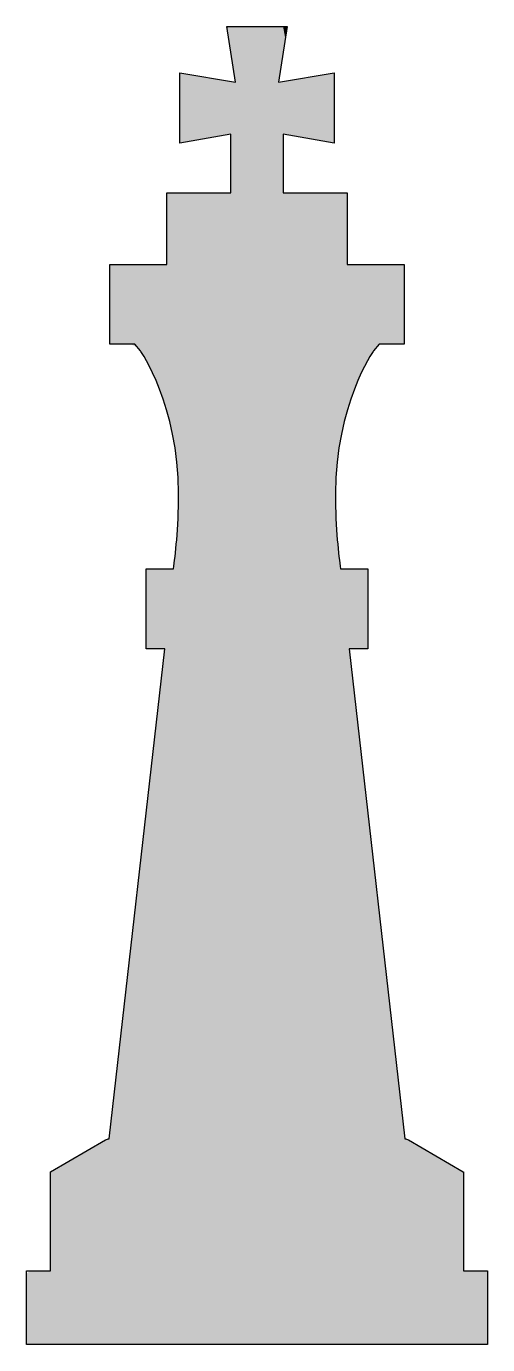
# Model space of a CAD drawing. Extents: x -1530 to -1030, y -441 to -279.
# Drawn here: x -1258.7 to -1202.3, y -440.6 to -279.4 of the extents above; entities that cross this region are included whole.
import ezdxf

# ---------------------------------------------------------------- set-up
doc = ezdxf.new("R2010")
doc.units = 0
doc.layers.add('LAYER', color=7, linetype='CONTINUOUS')

# ---------------------------------------------------------------- blocks, each defined once
blk = doc.blocks.new('*U3')
at = {"layer": 'LAYER', "color": 7}
for points in [[(-1234.07, -279.99), (-1234.17, -279.36), (-1234.07, -279.36)], [(-1234.07, -279.99), (-1234.07, -279.36), (-1233.84, -281.52)], [(-1233.84, -281.52), (-1234.07, -279.36), (-1233.84, -279.36)], [(-1233.84, -281.52), (-1233.84, -279.36), (-1233.76, -282.02)], [(-1233.76, -282.02), (-1233.84, -279.36), (-1233.76, -279.36)], [(-1233.76, -282.02), (-1233.76, -279.36), (-1233.74, -282.14)], [(-1233.74, -282.14), (-1233.76, -279.36), (-1233.74, -279.36)], [(-1233.74, -282.14), (-1233.74, -279.36), (-1233.67, -282.59)], [(-1233.67, -282.59), (-1233.74, -279.36), (-1233.67, -279.36)], [(-1233.67, -282.59), (-1233.67, -279.36), (-1233.49, -283.75)], [(-1233.49, -283.75), (-1233.67, -279.36), (-1233.49, -279.36)], [(-1233.49, -283.75), (-1233.49, -279.36), (-1233.41, -284.28)], [(-1233.41, -284.28), (-1233.49, -279.36), (-1233.41, -279.36)], [(-1233.41, -284.28), (-1233.41, -279.36), (-1233.28, -285.1)], [(-1233.28, -285.1), (-1233.41, -279.36), (-1233.28, -279.36)], [(-1233.28, -285.1), (-1233.28, -279.36), (-1233.13, -286.09)], [(-1233.13, -286.09), (-1233.28, -279.36), (-1233.13, -279.36)], [(-1233.13, -440.64), (-1233.13, -279.36), (-1231.84, -440.64)], [(-1231.84, -440.64), (-1233.13, -279.36), (-1231.84, -279.36)], [(-1231.84, -440.64), (-1231.84, -279.36), (-1227.95, -440.64)], [(-1227.95, -440.64), (-1231.84, -279.36), (-1227.95, -279.36)], [(-1227.95, -440.64), (-1227.95, -279.36), (-1227.81, -440.64)], [(-1227.81, -440.64), (-1227.95, -279.36), (-1227.81, -279.36)], [(-1227.81, -285.87), (-1227.81, -279.36), (-1227.78, -285.67)], [(-1227.78, -285.67), (-1227.81, -279.36), (-1227.78, -279.36)], [(-1227.78, -285.67), (-1227.78, -279.36), (-1227.33, -282.76)], [(-1227.33, -282.76), (-1227.78, -279.36), (-1227.33, -279.36)], [(-1227.33, -282.76), (-1227.33, -279.36), (-1227.3, -282.59)], [(-1227.3, -282.59), (-1227.33, -279.36), (-1227.3, -279.36)], [(-1227.3, -282.59), (-1227.3, -279.36), (-1227.03, -280.86)], [(-1227.03, -280.86), (-1227.3, -279.36), (-1227.03, -279.36)], [(-1227.03, -280.86), (-1227.03, -279.36), (-1226.88, -279.9)], [(-1226.88, -279.9), (-1227.03, -279.36), (-1226.88, -279.36)], [(-1226.88, -279.9), (-1226.88, -279.36), (-1226.84, -279.65)], [(-1239.63, -293.6), (-1239.92, -285.16), (-1239.63, -285.11)], [(-1239.92, -293.65), (-1239.92, -285.16), (-1239.63, -293.6)], [(-1239.63, -293.6), (-1239.63, -285.11), (-1239.35, -293.55)], [(-1239.35, -293.55), (-1239.63, -285.11), (-1239.35, -285.15)], [(-1239.35, -293.55), (-1239.35, -285.15), (-1239.02, -293.49)], [(-1239.02, -293.49), (-1239.35, -285.15), (-1239.02, -285.21)], [(-1239.02, -293.49), (-1239.02, -285.21), (-1237.94, -293.3)], [(-1237.94, -293.3), (-1239.02, -285.21), (-1237.94, -285.38)], [(-1237.94, -293.3), (-1237.94, -285.38), (-1236.52, -293.05)], [(-1236.52, -293.05), (-1237.94, -285.38), (-1236.52, -285.61)], [(-1223.2, -293.27), (-1224.17, -285.57), (-1223.2, -285.41)], [(-1221.68, -293.54), (-1223.2, -285.41), (-1221.68, -285.16)], [(-1223.2, -293.27), (-1223.2, -285.41), (-1221.68, -293.54)], [(-1221.32, -293.6), (-1221.68, -285.16), (-1221.32, -285.1)], [(-1221.68, -293.54), (-1221.68, -285.16), (-1221.32, -293.6)], [(-1221.05, -293.55), (-1221.32, -285.1), (-1221.05, -285.06)], [(-1221.32, -293.6), (-1221.32, -285.1), (-1221.05, -293.55)], [(-1236.52, -293.05), (-1236.52, -285.61), (-1235.75, -292.91)], [(-1235.75, -292.91), (-1236.52, -285.61), (-1235.75, -285.74)], [(-1235.75, -292.91), (-1235.75, -285.74), (-1234.89, -292.76)], [(-1234.89, -292.76), (-1235.75, -285.74), (-1234.89, -285.88)], [(-1234.89, -292.76), (-1234.89, -285.88), (-1234.65, -292.71)], [(-1234.65, -292.71), (-1234.89, -285.88), (-1234.65, -285.92)], [(-1234.65, -292.71), (-1234.65, -285.92), (-1234.17, -292.63)], [(-1234.17, -292.63), (-1234.65, -285.92), (-1234.17, -286)], [(-1234.17, -292.63), (-1234.17, -286), (-1234.07, -292.61)], [(-1234.07, -292.61), (-1234.17, -286), (-1234.07, -286.01)], [(-1234.07, -292.61), (-1234.07, -286.01), (-1233.84, -292.57)], [(-1233.84, -292.57), (-1234.07, -286.01), (-1233.84, -286.05)], [(-1233.84, -292.57), (-1233.84, -286.05), (-1233.76, -292.56)], [(-1233.76, -292.56), (-1233.84, -286.05), (-1233.76, -286.06)], [(-1233.76, -292.56), (-1233.76, -286.06), (-1233.74, -292.55)], [(-1233.74, -292.55), (-1233.76, -286.06), (-1233.74, -286.07)], [(-1233.74, -292.55), (-1233.74, -286.07), (-1233.67, -292.85)], [(-1233.67, -292.85), (-1233.74, -286.07), (-1233.67, -286.08)], [(-1233.67, -440.64), (-1233.67, -286.08), (-1233.49, -440.64)], [(-1233.49, -440.64), (-1233.67, -286.08), (-1233.49, -286.11)], [(-1233.49, -440.64), (-1233.49, -286.11), (-1233.41, -440.64)], [(-1233.41, -440.64), (-1233.49, -286.11), (-1233.41, -286.12)], [(-1233.28, -440.64), (-1233.41, -286.12), (-1233.28, -286.11)], [(-1233.41, -440.64), (-1233.41, -286.12), (-1233.28, -440.64)], [(-1233.13, -440.64), (-1233.28, -286.11), (-1233.13, -286.09)], [(-1233.28, -440.64), (-1233.28, -286.11), (-1233.13, -440.64)], [(-1227.81, -440.64), (-1227.81, -285.87), (-1227.78, -440.64)], [(-1227.78, -440.64), (-1227.81, -285.87), (-1227.78, -286.15)], [(-1227.33, -440.64), (-1227.78, -286.15), (-1227.33, -286.08)], [(-1227.78, -440.64), (-1227.78, -286.15), (-1227.33, -440.64)], [(-1227.33, -440.64), (-1227.33, -286.08), (-1227.3, -440.64)], [(-1227.3, -440.64), (-1227.33, -286.08), (-1227.3, -286.08)], [(-1227.03, -292.59), (-1227.3, -286.08), (-1227.03, -286.03)], [(-1227.3, -292.62), (-1227.3, -286.08), (-1227.03, -292.59)], [(-1226.88, -292.61), (-1227.03, -286.03), (-1226.88, -286.01)], [(-1227.03, -292.59), (-1227.03, -286.03), (-1226.88, -292.61)], [(-1226.84, -292.62), (-1226.88, -286.01), (-1226.84, -286)], [(-1226.88, -292.61), (-1226.88, -286.01), (-1226.84, -292.62)], [(-1226.79, -292.63), (-1226.84, -286), (-1226.79, -285.99)], [(-1226.84, -292.62), (-1226.84, -286), (-1226.79, -292.63)], [(-1226.58, -292.67), (-1226.79, -285.99), (-1226.58, -285.96)], [(-1226.79, -292.63), (-1226.79, -285.99), (-1226.58, -292.67)], [(-1224.82, -292.98), (-1226.58, -285.96), (-1224.82, -285.67)], [(-1226.58, -292.67), (-1226.58, -285.96), (-1224.82, -292.98)], [(-1224.17, -293.09), (-1224.82, -285.67), (-1224.17, -285.57)], [(-1224.82, -292.98), (-1224.82, -285.67), (-1224.17, -293.09)], [(-1224.17, -293.09), (-1224.17, -285.57), (-1223.2, -293.27)], [(-1241.5, -326.48), (-1241.5, -299.74), (-1240.85, -329.35)], [(-1240.85, -329.35), (-1241.5, -299.74), (-1240.85, -299.74)], [(-1240.85, -329.35), (-1240.85, -299.74), (-1240.77, -329.7)], [(-1240.77, -329.7), (-1240.85, -299.74), (-1240.77, -299.74)], [(-1240.77, -329.7), (-1240.77, -299.74), (-1240.66, -330.21)], [(-1240.66, -330.21), (-1240.77, -299.74), (-1240.66, -299.74)], [(-1240.66, -330.21), (-1240.66, -299.74), (-1240.51, -330.9)], [(-1240.51, -330.9), (-1240.66, -299.74), (-1240.51, -299.74)], [(-1240.51, -330.9), (-1240.51, -299.74), (-1240.5, -330.91)], [(-1240.5, -330.91), (-1240.51, -299.74), (-1240.5, -299.74)], [(-1240.5, -330.91), (-1240.5, -299.74), (-1240.21, -334.74)], [(-1240.21, -334.74), (-1240.5, -299.74), (-1240.21, -299.74)], [(-1240.21, -334.74), (-1240.21, -299.74), (-1240.08, -336.52)], [(-1240.08, -336.52), (-1240.21, -299.74), (-1240.08, -299.74)], [(-1240.08, -440.64), (-1240.08, -299.74), (-1239.92, -440.64)], [(-1239.92, -440.64), (-1240.08, -299.74), (-1239.92, -299.74)], [(-1239.92, -440.64), (-1239.92, -299.74), (-1239.63, -440.64)], [(-1239.63, -440.64), (-1239.92, -299.74), (-1239.63, -299.74)], [(-1239.63, -440.64), (-1239.63, -299.74), (-1239.35, -440.64)], [(-1239.35, -440.64), (-1239.63, -299.74), (-1239.35, -299.74)], [(-1239.35, -440.64), (-1239.35, -299.74), (-1239.02, -440.64)], [(-1239.02, -440.64), (-1239.35, -299.74), (-1239.02, -299.74)], [(-1239.02, -440.64), (-1239.02, -299.74), (-1237.94, -440.64)], [(-1237.94, -440.64), (-1239.02, -299.74), (-1237.94, -299.74)], [(-1237.94, -440.64), (-1237.94, -299.74), (-1236.52, -440.64)], [(-1236.52, -440.64), (-1237.94, -299.74), (-1236.52, -299.74)], [(-1236.52, -440.64), (-1236.52, -299.74), (-1235.75, -440.64)], [(-1235.75, -440.64), (-1236.52, -299.74), (-1235.75, -299.74)], [(-1235.75, -440.64), (-1235.75, -299.74), (-1234.89, -440.64)], [(-1234.89, -440.64), (-1235.75, -299.74), (-1234.89, -299.74)], [(-1234.89, -440.64), (-1234.89, -299.74), (-1234.65, -440.64)], [(-1234.65, -440.64), (-1234.89, -299.74), (-1234.65, -299.74)], [(-1234.65, -440.64), (-1234.65, -299.74), (-1234.17, -440.64)], [(-1234.17, -440.64), (-1234.65, -299.74), (-1234.17, -299.74)], [(-1234.17, -440.64), (-1234.17, -299.74), (-1234.07, -440.64)], [(-1234.07, -440.64), (-1234.17, -299.74), (-1234.07, -299.74)], [(-1234.07, -440.64), (-1234.07, -299.74), (-1233.84, -440.64)], [(-1233.84, -440.64), (-1234.07, -299.74), (-1233.84, -299.74)], [(-1233.84, -440.64), (-1233.84, -299.74), (-1233.76, -440.64)], [(-1233.76, -440.64), (-1233.84, -299.74), (-1233.76, -299.74)], [(-1233.74, -440.64), (-1233.76, -299.74), (-1233.74, -299.68)], [(-1233.76, -440.64), (-1233.76, -299.74), (-1233.74, -440.64)], [(-1233.67, -440.64), (-1233.74, -299.68), (-1233.67, -299.43)], [(-1233.74, -440.64), (-1233.74, -299.68), (-1233.67, -440.64)], [(-1227.3, -440.64), (-1227.3, -299.74), (-1227.03, -440.64)], [(-1227.03, -440.64), (-1227.3, -299.74), (-1227.03, -299.74)], [(-1227.03, -440.64), (-1227.03, -299.74), (-1226.88, -440.64)], [(-1226.88, -440.64), (-1227.03, -299.74), (-1226.88, -299.74)], [(-1226.88, -440.64), (-1226.88, -299.74), (-1226.84, -440.64)], [(-1226.84, -440.64), (-1226.88, -299.74), (-1226.84, -299.74)], [(-1226.84, -440.64), (-1226.84, -299.74), (-1226.79, -440.64)], [(-1226.79, -440.64), (-1226.84, -299.74), (-1226.79, -299.74)], [(-1226.79, -440.64), (-1226.79, -299.74), (-1226.58, -440.64)], [(-1226.58, -440.64), (-1226.79, -299.74), (-1226.58, -299.74)], [(-1226.58, -440.64), (-1226.58, -299.74), (-1224.82, -440.64)], [(-1224.82, -440.64), (-1226.58, -299.74), (-1224.82, -299.74)], [(-1224.82, -440.64), (-1224.82, -299.74), (-1224.17, -440.64)], [(-1224.17, -440.64), (-1224.82, -299.74), (-1224.17, -299.74)], [(-1224.17, -440.64), (-1224.17, -299.74), (-1223.2, -440.64)], [(-1223.2, -440.64), (-1224.17, -299.74), (-1223.2, -299.74)], [(-1223.2, -440.64), (-1223.2, -299.74), (-1221.68, -440.64)], [(-1221.68, -440.64), (-1223.2, -299.74), (-1221.68, -299.74)], [(-1221.68, -440.64), (-1221.68, -299.74), (-1221.32, -440.64)], [(-1221.32, -440.64), (-1221.68, -299.74), (-1221.32, -299.74)], [(-1221.32, -440.64), (-1221.32, -299.74), (-1221.05, -440.64)], [(-1221.05, -440.64), (-1221.32, -299.74), (-1221.05, -299.74)], [(-1221.05, -440.64), (-1221.05, -299.74), (-1220.89, -440.64)], [(-1220.89, -440.64), (-1221.05, -299.74), (-1220.89, -299.74)], [(-1220.89, -336.93), (-1220.89, -299.74), (-1220.89, -336.02)], [(-1220.89, -336.02), (-1220.89, -299.74), (-1220.89, -299.74)], [(-1220.89, -336.02), (-1220.89, -299.74), (-1220.87, -335.6)], [(-1220.87, -335.6), (-1220.89, -299.74), (-1220.87, -299.74)], [(-1220.87, -335.6), (-1220.87, -299.74), (-1220.84, -334.55)], [(-1220.84, -334.55), (-1220.87, -299.74), (-1220.84, -299.74)], [(-1220.84, -334.55), (-1220.84, -299.74), (-1220.7, -333.41)], [(-1220.7, -333.41), (-1220.84, -299.74), (-1220.7, -299.74)], [(-1220.7, -333.41), (-1220.7, -299.74), (-1220.67, -333.19)], [(-1220.67, -333.19), (-1220.7, -299.74), (-1220.67, -299.74)], [(-1220.67, -333.19), (-1220.67, -299.74), (-1220.36, -330.74)], [(-1220.36, -330.74), (-1220.67, -299.74), (-1220.36, -299.74)], [(-1220.36, -330.74), (-1220.36, -299.74), (-1220.22, -329.67)], [(-1220.22, -329.67), (-1220.36, -299.74), (-1220.22, -299.74)], [(-1220.22, -329.67), (-1220.22, -299.74), (-1220.17, -329.25)], [(-1220.17, -329.25), (-1220.22, -299.74), (-1220.17, -299.74)], [(-1220.17, -329.25), (-1220.17, -299.74), (-1220.13, -329.09)], [(-1220.13, -329.09), (-1220.17, -299.74), (-1220.13, -299.74)], [(-1220.13, -329.09), (-1220.13, -299.74), (-1219.74, -327.66)], [(-1219.74, -327.66), (-1220.13, -299.74), (-1219.74, -299.74)], [(-1219.74, -327.66), (-1219.74, -299.74), (-1219.56, -327)], [(-1219.56, -327), (-1219.74, -299.74), (-1219.56, -299.74)], [(-1219.56, -327), (-1219.56, -299.74), (-1219.47, -326.68)], [(-1219.47, -326.68), (-1219.56, -299.74), (-1219.47, -300.12)], [(-1248.45, -318.26), (-1248.5, -308.59), (-1248.45, -308.57)], [(-1248.5, -318.26), (-1248.5, -308.59), (-1248.45, -318.26)], [(-1248.27, -318.26), (-1248.45, -308.57), (-1248.27, -308.51)], [(-1248.45, -318.26), (-1248.45, -308.57), (-1248.27, -318.26)], [(-1248.2, -318.26), (-1248.27, -308.51), (-1248.2, -308.48)], [(-1248.27, -318.26), (-1248.27, -308.51), (-1248.2, -318.26)], [(-1248.2, -318.26), (-1248.2, -308.48), (-1247.73, -318.26)], [(-1247.73, -318.26), (-1248.2, -308.48), (-1247.73, -308.48)], [(-1247.73, -318.26), (-1247.73, -308.48), (-1247.52, -318.26)], [(-1247.52, -318.26), (-1247.73, -308.48), (-1247.52, -308.48)], [(-1247.52, -318.26), (-1247.52, -308.48), (-1246.98, -318.26)], [(-1246.98, -318.26), (-1247.52, -308.48), (-1246.98, -308.48)], [(-1246.98, -318.26), (-1246.98, -308.48), (-1245.89, -318.26)], [(-1245.89, -318.26), (-1246.98, -308.48), (-1245.89, -308.48)], [(-1245.89, -318.26), (-1245.89, -308.48), (-1245.15, -318.62)], [(-1245.15, -318.62), (-1245.89, -308.48), (-1245.15, -308.48)], [(-1245.15, -318.62), (-1245.15, -308.48), (-1245.08, -318.66)], [(-1245.08, -318.66), (-1245.15, -308.48), (-1245.08, -308.48)], [(-1245.08, -318.66), (-1245.08, -308.48), (-1245, -318.75)], [(-1245, -318.75), (-1245.08, -308.48), (-1245, -308.48)], [(-1245, -318.75), (-1245, -308.48), (-1244.77, -319.02)], [(-1244.77, -319.02), (-1245, -308.48), (-1244.77, -308.48)], [(-1244.77, -319.02), (-1244.77, -308.48), (-1244.68, -319.14)], [(-1244.68, -319.14), (-1244.77, -308.48), (-1244.68, -308.48)], [(-1244.68, -319.14), (-1244.68, -308.48), (-1244.05, -320.2)], [(-1244.05, -320.2), (-1244.68, -308.48), (-1244.05, -308.48)], [(-1244.05, -320.2), (-1244.05, -308.48), (-1244, -320.28)], [(-1244, -320.28), (-1244.05, -308.48), (-1244, -308.48)], [(-1244, -320.28), (-1244, -308.48), (-1243.9, -320.48)], [(-1243.9, -320.48), (-1244, -308.48), (-1243.9, -308.48)], [(-1243.9, -320.48), (-1243.9, -308.48), (-1243.32, -321.67)], [(-1243.32, -321.67), (-1243.9, -308.48), (-1243.32, -308.48)], [(-1243.32, -321.67), (-1243.32, -308.48), (-1243.28, -321.76)], [(-1243.28, -321.76), (-1243.32, -308.48), (-1243.28, -308.48)], [(-1243.28, -321.76), (-1243.28, -308.48), (-1242.83, -322.7)], [(-1242.83, -322.7), (-1243.28, -308.48), (-1242.83, -308.48)], [(-1242.83, -322.7), (-1242.83, -308.48), (-1242.58, -323.39)], [(-1242.58, -323.39), (-1242.83, -308.48), (-1242.58, -308.48)], [(-1242.58, -323.39), (-1242.58, -308.48), (-1242.38, -323.95)], [(-1242.38, -323.95), (-1242.58, -308.48), (-1242.38, -308.48)], [(-1242.38, -323.95), (-1242.38, -308.48), (-1242.1, -324.72)], [(-1242.1, -324.72), (-1242.38, -308.48), (-1242.1, -308.48)], [(-1242.1, -324.72), (-1242.1, -308.48), (-1242.03, -324.9)], [(-1242.03, -324.9), (-1242.1, -308.48), (-1242.03, -308.48)], [(-1242.03, -324.9), (-1242.03, -308.48), (-1241.86, -325.39)], [(-1241.86, -325.39), (-1242.03, -308.48), (-1241.86, -308.48)], [(-1241.86, -325.39), (-1241.86, -308.48), (-1241.8, -325.56)], [(-1241.8, -325.56), (-1241.86, -308.48), (-1241.8, -308.48)], [(-1241.77, -325.65), (-1241.8, -308.48), (-1241.77, -308.47)], [(-1241.8, -325.56), (-1241.8, -308.48), (-1241.77, -325.65)], [(-1241.77, -325.65), (-1241.77, -308.47), (-1241.76, -325.67)], [(-1241.76, -325.67), (-1241.77, -308.47), (-1241.76, -308.47)], [(-1241.54, -326.27), (-1241.76, -308.47), (-1241.54, -308.4)], [(-1241.76, -325.67), (-1241.76, -308.47), (-1241.54, -326.27)], [(-1241.5, -326.48), (-1241.54, -308.4), (-1241.5, -308.38)], [(-1241.54, -326.27), (-1241.54, -308.4), (-1241.5, -326.48)], [(-1219.47, -326.68), (-1219.47, -308.1), (-1219.39, -326.38)], [(-1219.39, -326.38), (-1219.47, -308.1), (-1219.39, -308.48)], [(-1219.39, -326.38), (-1219.39, -308.48), (-1219.22, -325.75)], [(-1219.22, -325.75), (-1219.39, -308.48), (-1219.22, -308.48)], [(-1219.22, -325.75), (-1219.22, -308.48), (-1219.15, -325.49)], [(-1219.15, -325.49), (-1219.22, -308.48), (-1219.15, -308.48)], [(-1219.15, -325.49), (-1219.15, -308.48), (-1219.13, -325.41)], [(-1219.13, -325.41), (-1219.15, -308.48), (-1219.13, -308.48)], [(-1219.13, -325.41), (-1219.13, -308.48), (-1219.01, -324.96)], [(-1219.01, -324.96), (-1219.13, -308.48), (-1219.01, -308.48)], [(-1219.01, -324.96), (-1219.01, -308.48), (-1218.78, -324.39)], [(-1218.78, -324.39), (-1219.01, -308.48), (-1218.78, -308.48)], [(-1218.78, -324.39), (-1218.78, -308.48), (-1218.38, -323.39)], [(-1218.38, -323.39), (-1218.78, -308.48), (-1218.38, -308.48)], [(-1218.38, -323.39), (-1218.38, -308.48), (-1218.16, -322.85)], [(-1218.16, -322.85), (-1218.38, -308.48), (-1218.16, -308.48)], [(-1218.16, -322.85), (-1218.16, -308.48), (-1218.08, -322.64)], [(-1218.08, -322.64), (-1218.16, -308.48), (-1218.08, -308.48)], [(-1218.08, -322.64), (-1218.08, -308.48), (-1217.98, -322.4)], [(-1217.98, -322.4), (-1218.08, -308.48), (-1217.98, -308.48)], [(-1217.98, -322.4), (-1217.98, -308.48), (-1217.72, -321.76)], [(-1217.72, -321.76), (-1217.98, -308.48), (-1217.72, -308.48)], [(-1217.72, -321.76), (-1217.72, -308.48), (-1217.36, -321.08)], [(-1217.36, -321.08), (-1217.72, -308.48), (-1217.36, -308.48)], [(-1217.36, -321.08), (-1217.36, -308.48), (-1217.02, -320.43)], [(-1217.02, -320.43), (-1217.36, -308.48), (-1217.02, -308.48)], [(-1217.02, -320.43), (-1217.02, -308.48), (-1216.92, -320.24)], [(-1216.92, -320.24), (-1217.02, -308.48), (-1216.92, -308.48)], [(-1216.92, -320.24), (-1216.92, -308.48), (-1216.67, -319.76)], [(-1216.67, -319.76), (-1216.92, -308.48), (-1216.67, -308.48)], [(-1216.67, -319.76), (-1216.67, -308.48), (-1216.45, -319.41)], [(-1216.45, -319.41), (-1216.67, -308.48), (-1216.45, -308.48)], [(-1216.45, -319.41), (-1216.45, -308.48), (-1216.23, -319.05)], [(-1216.23, -319.05), (-1216.45, -308.48), (-1216.23, -308.48)], [(-1216.23, -319.05), (-1216.23, -308.48), (-1215.66, -318.39)], [(-1215.66, -318.39), (-1216.23, -308.48), (-1215.66, -308.48)], [(-1215.66, -318.39), (-1215.66, -308.48), (-1215.42, -318.26)], [(-1215.42, -318.26), (-1215.66, -308.48), (-1215.42, -308.48)], [(-1215.42, -318.26), (-1215.42, -308.48), (-1214.68, -318.26)], [(-1214.68, -318.26), (-1215.42, -308.48), (-1214.68, -308.48)], [(-1214.68, -318.26), (-1214.68, -308.48), (-1214.56, -318.26)], [(-1214.56, -318.26), (-1214.68, -308.48), (-1214.56, -308.48)], [(-1214.56, -318.26), (-1214.56, -308.48), (-1214.01, -318.26)], [(-1214.01, -318.26), (-1214.56, -308.48), (-1214.01, -308.48)], [(-1214.01, -318.26), (-1214.01, -308.48), (-1213.72, -318.26)], [(-1213.72, -318.26), (-1214.01, -308.48), (-1213.72, -308.48)], [(-1213.72, -318.26), (-1213.72, -308.48), (-1213.15, -318.26)], [(-1213.15, -318.26), (-1213.72, -308.48), (-1213.15, -308.48)], [(-1213.15, -318.26), (-1213.15, -308.48), (-1213.11, -318.26)], [(-1213.11, -318.26), (-1213.15, -308.48), (-1213.11, -308.48)], [(-1213.11, -318.26), (-1213.11, -308.48), (-1213.03, -318.26)], [(-1213.03, -318.26), (-1213.11, -308.48), (-1213.03, -308.48)], [(-1213.03, -318.26), (-1213.03, -308.48), (-1212.6, -318.26)], [(-1212.6, -318.26), (-1213.03, -308.48), (-1212.6, -308.48)], [(-1212.6, -318.26), (-1212.6, -308.48), (-1212.57, -318.24)], [(-1212.57, -318.24), (-1212.6, -308.48), (-1212.57, -308.48)], [(-1212.57, -318.24), (-1212.57, -308.48), (-1212.47, -318.16)], [(-1212.47, -318.16), (-1212.57, -308.48), (-1212.47, -308.48)], [(-1240.08, -440.64), (-1240.21, -340.94), (-1240.08, -336.52)], [(-1220.89, -440.64), (-1220.89, -336.93), (-1220.89, -440.64)], [(-1220.89, -440.64), (-1220.89, -336.93), (-1220.89, -337.09)], [(-1220.89, -440.64), (-1220.89, -337.09), (-1220.87, -440.64)], [(-1220.87, -440.64), (-1220.89, -337.09), (-1220.87, -338.11)], [(-1220.87, -440.64), (-1220.87, -338.11), (-1220.84, -440.64)], [(-1220.84, -440.64), (-1220.87, -338.11), (-1220.84, -338.79)], [(-1220.84, -440.64), (-1220.84, -338.79), (-1220.7, -440.64)], [(-1220.7, -440.64), (-1220.84, -338.79), (-1220.7, -341.61)], [(-1240.21, -440.64), (-1240.5, -344.18), (-1240.21, -340.94)], [(-1240.21, -440.64), (-1240.21, -340.94), (-1240.08, -440.64)], [(-1220.7, -440.64), (-1220.7, -341.61), (-1220.67, -440.64)], [(-1220.67, -440.64), (-1220.7, -341.61), (-1220.67, -342.16)], [(-1220.67, -440.64), (-1220.67, -342.16), (-1220.36, -440.64)], [(-1220.36, -440.64), (-1220.67, -342.16), (-1220.36, -345.04)], [(-1240.51, -440.64), (-1240.66, -345.4), (-1240.51, -344.22)], [(-1240.5, -440.64), (-1240.51, -344.22), (-1240.5, -344.18)], [(-1240.51, -440.64), (-1240.51, -344.22), (-1240.5, -440.64)], [(-1240.5, -440.64), (-1240.5, -344.18), (-1240.21, -440.64)], [(-1220.36, -440.64), (-1220.36, -345.04), (-1220.22, -440.64)], [(-1220.22, -440.64), (-1220.36, -345.04), (-1220.22, -345.72)], [(-1244, -355.51), (-1244.05, -345.83), (-1244, -345.79)], [(-1244.05, -355.51), (-1244.05, -345.83), (-1244, -355.51)], [(-1243.9, -355.51), (-1244, -345.79), (-1243.9, -345.72)], [(-1244, -355.51), (-1244, -345.79), (-1243.9, -355.51)], [(-1243.9, -355.51), (-1243.9, -345.72), (-1243.32, -355.51)], [(-1243.32, -355.51), (-1243.9, -345.72), (-1243.32, -345.72)], [(-1243.32, -355.51), (-1243.32, -345.72), (-1243.28, -355.51)], [(-1243.28, -355.51), (-1243.32, -345.72), (-1243.28, -345.72)], [(-1243.28, -355.51), (-1243.28, -345.72), (-1242.83, -355.51)], [(-1242.83, -355.51), (-1243.28, -345.72), (-1242.83, -345.72)], [(-1242.83, -355.51), (-1242.83, -345.72), (-1242.58, -355.51)], [(-1242.58, -355.51), (-1242.83, -345.72), (-1242.58, -345.72)], [(-1242.58, -355.51), (-1242.58, -345.72), (-1242.38, -355.51)], [(-1242.38, -355.51), (-1242.58, -345.72), (-1242.38, -345.72)], [(-1242.38, -355.51), (-1242.38, -345.72), (-1242.1, -355.51)], [(-1242.1, -355.51), (-1242.38, -345.72), (-1242.1, -345.72)], [(-1242.1, -355.51), (-1242.1, -345.72), (-1242.03, -355.51)], [(-1242.03, -355.51), (-1242.1, -345.72), (-1242.03, -345.72)], [(-1242.03, -355.51), (-1242.03, -345.72), (-1241.86, -355.51)], [(-1241.86, -355.51), (-1242.03, -345.72), (-1241.86, -345.72)], [(-1241.86, -355.51), (-1241.86, -345.72), (-1241.8, -355.51)], [(-1241.8, -355.51), (-1241.86, -345.72), (-1241.8, -345.72)], [(-1241.8, -355.51), (-1241.8, -345.72), (-1241.77, -355.51)], [(-1241.77, -355.51), (-1241.8, -345.72), (-1241.77, -345.72)], [(-1241.77, -355.51), (-1241.77, -345.72), (-1241.76, -355.68)], [(-1241.76, -355.68), (-1241.77, -345.72), (-1241.76, -345.72)], [(-1241.76, -440.64), (-1241.76, -345.72), (-1241.54, -440.64)], [(-1241.54, -440.64), (-1241.76, -345.72), (-1241.54, -345.72)], [(-1241.54, -440.64), (-1241.54, -345.72), (-1241.5, -440.64)], [(-1241.5, -440.64), (-1241.54, -345.72), (-1241.5, -345.72)], [(-1241.5, -440.64), (-1241.5, -345.72), (-1240.85, -440.64)], [(-1240.85, -440.64), (-1241.5, -345.72), (-1240.85, -345.72)], [(-1240.77, -440.64), (-1240.85, -345.72), (-1240.77, -345.59)], [(-1240.85, -440.64), (-1240.85, -345.72), (-1240.77, -440.64)], [(-1240.66, -440.64), (-1240.77, -345.59), (-1240.66, -345.4)], [(-1240.77, -440.64), (-1240.77, -345.59), (-1240.66, -440.64)], [(-1240.66, -440.64), (-1240.66, -345.4), (-1240.51, -440.64)], [(-1220.22, -440.64), (-1220.22, -345.72), (-1220.17, -440.64)], [(-1220.17, -440.64), (-1220.22, -345.72), (-1220.17, -345.72)], [(-1220.17, -440.64), (-1220.17, -345.72), (-1220.13, -440.64)], [(-1220.13, -440.64), (-1220.17, -345.72), (-1220.13, -345.72)], [(-1220.13, -440.64), (-1220.13, -345.72), (-1219.74, -440.64)], [(-1219.74, -440.64), (-1220.13, -345.72), (-1219.74, -345.72)], [(-1219.74, -440.64), (-1219.74, -345.72), (-1219.56, -440.64)], [(-1219.56, -440.64), (-1219.74, -345.72), (-1219.56, -345.72)], [(-1219.56, -440.64), (-1219.56, -345.72), (-1219.47, -440.64)], [(-1219.47, -440.64), (-1219.56, -345.72), (-1219.47, -345.72)], [(-1219.47, -440.64), (-1219.47, -345.72), (-1219.39, -440.64)], [(-1219.39, -440.64), (-1219.47, -345.72), (-1219.39, -345.72)], [(-1219.39, -440.64), (-1219.39, -345.72), (-1219.22, -440.64)], [(-1219.22, -440.64), (-1219.39, -345.72), (-1219.22, -345.72)], [(-1219.22, -355.51), (-1219.22, -345.72), (-1219.15, -355.51)], [(-1219.15, -355.51), (-1219.22, -345.72), (-1219.15, -345.72)], [(-1219.15, -355.51), (-1219.15, -345.72), (-1219.13, -355.51)], [(-1219.13, -355.51), (-1219.15, -345.72), (-1219.13, -345.72)], [(-1219.13, -355.51), (-1219.13, -345.72), (-1219.01, -355.51)], [(-1219.01, -355.51), (-1219.13, -345.72), (-1219.01, -345.72)], [(-1219.01, -355.51), (-1219.01, -345.72), (-1218.78, -355.51)], [(-1218.78, -355.51), (-1219.01, -345.72), (-1218.78, -345.72)], [(-1218.78, -355.51), (-1218.78, -345.72), (-1218.38, -355.51)], [(-1218.38, -355.51), (-1218.78, -345.72), (-1218.38, -345.72)], [(-1218.38, -355.51), (-1218.38, -345.72), (-1218.16, -355.51)], [(-1218.16, -355.51), (-1218.38, -345.72), (-1218.16, -345.72)], [(-1218.16, -355.51), (-1218.16, -345.72), (-1218.08, -355.51)], [(-1218.08, -355.51), (-1218.16, -345.72), (-1218.08, -345.72)], [(-1218.08, -355.51), (-1218.08, -345.72), (-1217.98, -355.51)], [(-1217.98, -355.51), (-1218.08, -345.72), (-1217.98, -345.72)], [(-1217.98, -355.51), (-1217.98, -345.72), (-1217.72, -355.51)], [(-1217.72, -355.51), (-1217.98, -345.72), (-1217.72, -345.72)], [(-1217.72, -355.51), (-1217.72, -345.72), (-1217.36, -355.51)], [(-1217.36, -355.51), (-1217.72, -345.72), (-1217.36, -345.72)], [(-1217.36, -355.51), (-1217.36, -345.72), (-1217.02, -355.51)], [(-1217.02, -355.51), (-1217.36, -345.72), (-1217.02, -345.72)], [(-1217.02, -355.51), (-1217.02, -345.72), (-1216.92, -355.4)], [(-1216.92, -355.4), (-1217.02, -345.72), (-1216.92, -345.72)], [(-1241.8, -440.64), (-1241.86, -356.55), (-1241.8, -356.01)], [(-1241.77, -440.64), (-1241.8, -356.01), (-1241.77, -355.73)], [(-1241.8, -440.64), (-1241.8, -356.01), (-1241.77, -440.64)], [(-1241.76, -440.64), (-1241.77, -355.73), (-1241.76, -355.68)], [(-1241.77, -440.64), (-1241.77, -355.73), (-1241.76, -440.64)], [(-1219.22, -440.64), (-1219.22, -355.51), (-1219.15, -440.64)], [(-1219.15, -440.64), (-1219.22, -355.51), (-1219.15, -356.18)], [(-1219.15, -440.64), (-1219.15, -356.18), (-1219.13, -440.64)], [(-1219.13, -440.64), (-1219.15, -356.18), (-1219.13, -356.38)], [(-1219.13, -440.64), (-1219.13, -356.38), (-1219.01, -440.64)], [(-1219.01, -440.64), (-1219.13, -356.38), (-1219.01, -357.45)], [(-1241.86, -440.64), (-1242.03, -358.08), (-1241.86, -356.55)], [(-1241.86, -440.64), (-1241.86, -356.55), (-1241.8, -440.64)], [(-1219.01, -440.64), (-1219.01, -357.45), (-1218.78, -440.64)], [(-1218.78, -440.64), (-1219.01, -357.45), (-1218.78, -359.44)], [(-1242.1, -440.64), (-1242.38, -361.1), (-1242.1, -358.67)], [(-1242.03, -440.64), (-1242.1, -358.67), (-1242.03, -358.08)], [(-1242.1, -440.64), (-1242.1, -358.67), (-1242.03, -440.64)], [(-1242.03, -440.64), (-1242.03, -358.08), (-1241.86, -440.64)], [(-1218.78, -440.64), (-1218.78, -359.44), (-1218.38, -440.64)], [(-1218.38, -440.64), (-1218.78, -359.44), (-1218.38, -362.97)], [(-1242.38, -440.64), (-1242.58, -362.86), (-1242.38, -361.1)], [(-1242.38, -440.64), (-1242.38, -361.1), (-1242.1, -440.64)], [(-1242.58, -440.64), (-1242.83, -365.05), (-1242.58, -362.86)], [(-1242.58, -440.64), (-1242.58, -362.86), (-1242.38, -440.64)], [(-1218.38, -440.64), (-1218.38, -362.97), (-1218.16, -440.64)], [(-1218.16, -440.64), (-1218.38, -362.97), (-1218.16, -364.87)], [(-1242.83, -440.64), (-1243.28, -369.02), (-1242.83, -365.05)], [(-1242.83, -440.64), (-1242.83, -365.05), (-1242.58, -440.64)], [(-1218.16, -440.64), (-1218.16, -364.87), (-1218.08, -440.64)], [(-1218.08, -440.64), (-1218.16, -364.87), (-1218.08, -365.63)], [(-1218.08, -440.64), (-1218.08, -365.63), (-1217.98, -440.64)], [(-1217.98, -440.64), (-1218.08, -365.63), (-1217.98, -366.48)], [(-1217.98, -440.64), (-1217.98, -366.48), (-1217.72, -440.64)], [(-1217.72, -440.64), (-1217.98, -366.48), (-1217.72, -368.74)], [(-1243.28, -440.64), (-1243.32, -369.41), (-1243.28, -369.02)], [(-1243.28, -440.64), (-1243.28, -369.02), (-1242.83, -440.64)], [(-1217.72, -440.64), (-1217.72, -368.74), (-1217.36, -440.64)], [(-1217.36, -440.64), (-1217.72, -368.74), (-1217.36, -371.88)], [(-1243.32, -440.64), (-1243.9, -374.49), (-1243.32, -369.41)], [(-1243.32, -440.64), (-1243.32, -369.41), (-1243.28, -440.64)], [(-1217.36, -440.64), (-1217.36, -371.88), (-1217.02, -440.64)], [(-1217.02, -440.64), (-1217.36, -371.88), (-1217.02, -374.88)], [(-1244.05, -440.64), (-1244.68, -381.35), (-1244.05, -375.74)], [(-1244, -440.64), (-1244.05, -375.74), (-1244, -375.31)], [(-1244.05, -440.64), (-1244.05, -375.74), (-1244, -440.64)], [(-1243.9, -440.64), (-1244, -375.31), (-1243.9, -374.49)], [(-1244, -440.64), (-1244, -375.31), (-1243.9, -440.64)], [(-1243.9, -440.64), (-1243.9, -374.49), (-1243.32, -440.64)], [(-1217.02, -440.64), (-1217.02, -374.88), (-1216.92, -440.64)], [(-1216.92, -440.64), (-1217.02, -374.88), (-1216.92, -375.75)], [(-1216.92, -440.64), (-1216.92, -375.75), (-1216.67, -440.64)], [(-1216.67, -440.64), (-1216.92, -375.75), (-1216.67, -377.95)], [(-1216.67, -440.64), (-1216.67, -377.95), (-1216.45, -440.64)], [(-1216.45, -440.64), (-1216.67, -377.95), (-1216.45, -379.89)], [(-1216.45, -440.64), (-1216.45, -379.89), (-1216.23, -440.64)], [(-1216.23, -440.64), (-1216.45, -379.89), (-1216.23, -381.88)], [(-1244.77, -440.64), (-1245, -384.11), (-1244.77, -382.13)], [(-1244.68, -440.64), (-1244.77, -382.13), (-1244.68, -381.35)], [(-1244.77, -440.64), (-1244.77, -382.13), (-1244.68, -440.64)], [(-1244.68, -440.64), (-1244.68, -381.35), (-1244.05, -440.64)], [(-1216.23, -440.64), (-1216.23, -381.88), (-1215.66, -440.64)], [(-1215.66, -440.64), (-1216.23, -381.88), (-1215.66, -386.88)], [(-1245.08, -440.64), (-1245.15, -385.48), (-1245.08, -384.79)], [(-1245, -440.64), (-1245.08, -384.79), (-1245, -384.11)], [(-1245.08, -440.64), (-1245.08, -384.79), (-1245, -440.64)], [(-1245, -440.64), (-1245, -384.11), (-1244.77, -440.64)], [(-1245.15, -440.64), (-1245.89, -391.96), (-1245.15, -385.48)], [(-1245.15, -440.64), (-1245.15, -385.48), (-1245.08, -440.64)], [(-1215.66, -440.64), (-1215.66, -386.88), (-1215.42, -440.64)], [(-1215.42, -440.64), (-1215.66, -386.88), (-1215.42, -388.97)], [(-1215.42, -440.64), (-1215.42, -388.97), (-1214.68, -440.64)], [(-1214.68, -440.64), (-1215.42, -388.97), (-1214.68, -395.4)], [(-1245.89, -440.64), (-1246.98, -401.54), (-1245.89, -391.96)], [(-1245.89, -440.64), (-1245.89, -391.96), (-1245.15, -440.64)], [(-1214.68, -440.64), (-1214.68, -395.4), (-1214.56, -440.64)], [(-1214.56, -440.64), (-1214.68, -395.4), (-1214.56, -396.48)], [(-1214.56, -440.64), (-1214.56, -396.48), (-1214.01, -440.64)], [(-1214.01, -440.64), (-1214.56, -396.48), (-1214.01, -401.34)], [(-1246.98, -440.64), (-1247.52, -406.27), (-1246.98, -401.54)], [(-1246.98, -440.64), (-1246.98, -401.54), (-1245.89, -440.64)], [(-1214.01, -440.64), (-1214.01, -401.34), (-1213.72, -440.64)], [(-1213.72, -440.64), (-1214.01, -401.34), (-1213.72, -403.89)], [(-1213.72, -440.64), (-1213.72, -403.89), (-1213.15, -440.64)], [(-1213.15, -440.64), (-1213.72, -403.89), (-1213.15, -408.87)], [(-1247.52, -440.64), (-1247.73, -408.1), (-1247.52, -406.27)], [(-1247.52, -440.64), (-1247.52, -406.27), (-1246.98, -440.64)], [(-1247.73, -440.64), (-1248.2, -412.22), (-1247.73, -408.1)], [(-1247.73, -440.64), (-1247.73, -408.1), (-1247.52, -440.64)], [(-1213.15, -440.64), (-1213.15, -408.87), (-1213.11, -440.64)], [(-1213.11, -440.64), (-1213.15, -408.87), (-1213.11, -409.19)], [(-1213.11, -440.64), (-1213.11, -409.19), (-1213.03, -440.64)], [(-1213.03, -440.64), (-1213.11, -409.19), (-1213.03, -409.91)], [(-1213.03, -440.64), (-1213.03, -409.91), (-1212.6, -440.64)], [(-1212.6, -440.64), (-1213.03, -409.91), (-1212.6, -413.7)], [(-1248.2, -440.64), (-1248.27, -412.87), (-1248.2, -412.22)], [(-1248.2, -440.64), (-1248.2, -412.22), (-1247.73, -440.64)], [(-1248.45, -440.64), (-1248.5, -414.86), (-1248.45, -414.4)], [(-1248.27, -440.64), (-1248.45, -414.4), (-1248.27, -412.87)], [(-1248.45, -440.64), (-1248.45, -414.4), (-1248.27, -440.64)], [(-1248.27, -440.64), (-1248.27, -412.87), (-1248.2, -440.64)], [(-1212.6, -440.64), (-1212.6, -413.7), (-1212.57, -440.64)], [(-1212.57, -440.64), (-1212.6, -413.7), (-1212.57, -413.96)], [(-1212.57, -440.64), (-1212.57, -413.96), (-1212.47, -440.64)], [(-1212.47, -440.64), (-1212.57, -413.96), (-1212.47, -414.86)], [(-1249.88, -440.64), (-1251.13, -416.82), (-1249.88, -416.09)], [(-1249.62, -440.64), (-1249.88, -416.09), (-1249.62, -415.94)], [(-1249.88, -440.64), (-1249.88, -416.09), (-1249.62, -440.64)], [(-1249, -440.64), (-1249.62, -415.94), (-1249, -415.58)], [(-1249.62, -440.64), (-1249.62, -415.94), (-1249, -440.64)], [(-1248.68, -440.64), (-1249, -415.58), (-1248.68, -415.47)], [(-1249, -440.64), (-1249, -415.58), (-1248.68, -440.64)], [(-1248.59, -440.64), (-1248.68, -415.47), (-1248.59, -415.45)], [(-1248.68, -440.64), (-1248.68, -415.47), (-1248.59, -440.64)], [(-1248.55, -440.64), (-1248.59, -415.45), (-1248.55, -415.27)], [(-1248.59, -440.64), (-1248.59, -415.45), (-1248.55, -440.64)], [(-1248.5, -440.64), (-1248.55, -415.27), (-1248.5, -414.86)], [(-1248.55, -440.64), (-1248.55, -415.27), (-1248.5, -440.64)], [(-1248.5, -440.64), (-1248.5, -414.86), (-1248.45, -440.64)], [(-1212.47, -440.64), (-1212.47, -414.86), (-1212.45, -440.64)], [(-1212.45, -440.64), (-1212.47, -414.86), (-1212.45, -415.06)], [(-1212.45, -440.64), (-1212.45, -415.06), (-1212.4, -440.64)], [(-1212.4, -440.64), (-1212.45, -415.06), (-1212.4, -415.45)], [(-1212.4, -440.64), (-1212.4, -415.45), (-1212.07, -440.64)], [(-1212.07, -440.64), (-1212.4, -415.45), (-1212.07, -415.53)], [(-1212.07, -440.64), (-1212.07, -415.53), (-1211.68, -440.64)], [(-1211.68, -440.64), (-1212.07, -415.53), (-1211.68, -415.75)], [(-1211.68, -440.64), (-1211.68, -415.75), (-1208.62, -440.64)], [(-1208.62, -440.64), (-1211.68, -415.75), (-1208.62, -417.53)], [(-1251.13, -440.64), (-1254.69, -418.88), (-1251.13, -416.82)], [(-1251.13, -440.64), (-1251.13, -416.82), (-1249.88, -440.64)], [(-1208.62, -440.64), (-1208.62, -417.53), (-1207.48, -440.64)], [(-1207.48, -440.64), (-1208.62, -417.53), (-1207.48, -418.2)], [(-1255, -440.64), (-1255.66, -419.45), (-1255, -419.06)], [(-1254.69, -440.64), (-1255, -419.06), (-1254.69, -418.88)], [(-1255, -440.64), (-1255, -419.06), (-1254.69, -440.64)], [(-1254.69, -440.64), (-1254.69, -418.88), (-1251.13, -440.64)], [(-1207.48, -440.64), (-1207.48, -418.2), (-1205.55, -440.64)], [(-1205.55, -440.64), (-1207.48, -418.2), (-1205.55, -419.32)], [(-1255.76, -440.64), (-1255.76, -419.63), (-1255.76, -419.49)], [(-1255.76, -440.64), (-1255.76, -419.49), (-1255.75, -440.64)], [(-1255.75, -440.64), (-1255.76, -419.49), (-1255.75, -419.49)], [(-1255.76, -440.64), (-1255.76, -419.63), (-1255.76, -440.64)], [(-1255.75, -440.64), (-1255.75, -419.49), (-1255.74, -440.64)], [(-1255.74, -440.64), (-1255.75, -419.49), (-1255.74, -419.49)], [(-1255.66, -440.64), (-1255.74, -419.49), (-1255.66, -419.45)], [(-1255.74, -440.64), (-1255.74, -419.49), (-1255.66, -440.64)], [(-1255.66, -440.64), (-1255.66, -419.45), (-1255, -440.64)], [(-1205.55, -440.64), (-1205.55, -419.32), (-1205.26, -440.64)], [(-1205.26, -440.64), (-1205.55, -419.32), (-1205.26, -419.49)], [(-1205.26, -440.64), (-1205.26, -419.49), (-1205.21, -440.64)], [(-1205.21, -440.64), (-1205.26, -419.49), (-1205.21, -419.49)], [(-1258.24, -440.63), (-1258.7, -431.99), (-1258.24, -431.61)], [(-1258.7, -440.61), (-1258.7, -431.99), (-1258.24, -440.63)], [(-1258.24, -440.63), (-1258.24, -431.61), (-1258.06, -440.64)], [(-1258.06, -440.64), (-1258.24, -431.61), (-1258.06, -431.61)], [(-1258.06, -440.64), (-1258.06, -431.61), (-1256.69, -440.64)], [(-1256.69, -440.64), (-1258.06, -431.61), (-1256.69, -431.61)], [(-1256.69, -440.64), (-1256.69, -431.61), (-1255.76, -440.64)], [(-1255.76, -440.64), (-1256.69, -431.61), (-1255.76, -431.61)], [(-1205.21, -440.64), (-1205.21, -431.47), (-1205.08, -440.64)], [(-1205.08, -440.64), (-1205.21, -431.47), (-1205.08, -431.61)], [(-1205.08, -440.64), (-1205.08, -431.61), (-1203.74, -440.64)], [(-1203.74, -440.64), (-1205.08, -431.61), (-1203.74, -431.61)], [(-1203.74, -440.64), (-1203.74, -431.61), (-1203.67, -440.64)], [(-1203.67, -440.64), (-1203.74, -431.61), (-1203.67, -431.61)], [(-1203.67, -440.64), (-1203.67, -431.61), (-1202.63, -440.64)], [(-1202.63, -440.64), (-1203.67, -431.61), (-1202.63, -431.61)], [(-1202.63, -440.64), (-1202.63, -431.61), (-1202.4, -440.64)], [(-1202.4, -440.64), (-1202.63, -431.61), (-1202.4, -431.61)], [(-1202.4, -440.64), (-1202.4, -431.61), (-1202.27, -440.64)], [(-1202.27, -440.64), (-1202.4, -431.61), (-1202.27, -431.71)]]:
    blk.add_solid(points, dxfattribs=at)
blk = doc.blocks.new('BLOCK_2')
at = {"layer": 'LAYER'}
blk.add_open_spline([(-1205.21, -419.49), (-1205.21, -419.49), (-1205.26, -419.49), (-1205.26, -419.49), (-1205.26, -419.49), (-1211.97, -415.58), (-1211.97, -415.58), (-1212.09, -415.49), (-1212.26, -415.49), (-1212.4, -415.45), (-1212.4, -415.45), (-1219.23, -355.51), (-1219.23, -355.51), (-1219.23, -355.51), (-1216.92, -355.51), (-1216.92, -355.51), (-1216.92, -355.51), (-1216.92, -345.72), (-1216.92, -345.72), (-1216.92, -345.72), (-1220.26, -345.72), (-1220.26, -345.72), (-1220.5, -344.11), (-1220.89, -340.91), (-1220.89, -336.52), (-1220.89, -325.75), (-1216.27, -319.1), (-1216.23, -319.05), (-1216.23, -319.05), (-1215.55, -318.26), (-1215.55, -318.26), (-1215.55, -318.26), (-1212.47, -318.26), (-1212.47, -318.26), (-1212.47, -318.26), (-1212.47, -308.48), (-1212.47, -308.48), (-1212.47, -308.48), (-1219.47, -308.48), (-1219.47, -308.48), (-1219.47, -308.48), (-1219.47, -299.74), (-1219.47, -299.74), (-1219.47, -299.74), (-1227.3, -299.74), (-1227.3, -299.74), (-1227.3, -299.74), (-1227.3, -292.54), (-1227.3, -292.54), (-1227.3, -292.54), (-1221.05, -293.65), (-1221.05, -293.65), (-1221.05, -293.65), (-1221.05, -285.06), (-1221.05, -285.06), (-1221.05, -285.06), (-1227.85, -286.17), (-1227.85, -286.17), (-1227.85, -286.17), (-1226.8, -279.36), (-1226.8, -279.36), (-1226.8, -279.36), (-1234.17, -279.36), (-1234.17, -279.36), (-1234.17, -279.36), (-1233.12, -286.17), (-1233.12, -286.17), (-1233.12, -286.17), (-1239.92, -285.06), (-1239.92, -285.06), (-1239.92, -285.06), (-1239.92, -293.65), (-1239.92, -293.65), (-1239.92, -293.65), (-1233.67, -292.54), (-1233.67, -292.54), (-1233.67, -292.54), (-1233.67, -299.74), (-1233.67, -299.74), (-1233.67, -299.74), (-1241.5, -299.74), (-1241.5, -299.74), (-1241.5, -299.74), (-1241.5, -308.48), (-1241.5, -308.48), (-1241.5, -308.48), (-1248.5, -308.48), (-1248.5, -308.48), (-1248.5, -308.48), (-1248.5, -318.26), (-1248.5, -318.26), (-1248.5, -318.26), (-1245.41, -318.26), (-1245.41, -318.26), (-1245.41, -318.26), (-1244.74, -319.05), (-1244.74, -319.05), (-1244.7, -319.1), (-1240.08, -325.75), (-1240.08, -336.52), (-1240.08, -340.91), (-1240.47, -344.11), (-1240.71, -345.72), (-1240.71, -345.72), (-1244.05, -345.72), (-1244.05, -345.72), (-1244.05, -345.72), (-1244.05, -355.51), (-1244.05, -355.51), (-1244.05, -355.51), (-1241.74, -355.51), (-1241.74, -355.51), (-1241.74, -355.51), (-1248.57, -415.45), (-1248.57, -415.45), (-1248.71, -415.49), (-1248.88, -415.49), (-1249, -415.58), (-1249, -415.58), (-1255.74, -419.49), (-1255.74, -419.49), (-1255.74, -419.49), (-1255.76, -419.49), (-1255.76, -419.49), (-1255.76, -419.49), (-1255.76, -431.61), (-1255.76, -431.61), (-1255.76, -431.61), (-1258.7, -431.61), (-1258.7, -431.61), (-1258.7, -431.61), (-1258.7, -440.64), (-1258.7, -440.64), (-1258.7, -440.64), (-1202.27, -440.64), (-1202.27, -440.64), (-1202.27, -440.64), (-1202.27, -431.61), (-1202.27, -431.61), (-1202.27, -431.61), (-1205.21, -431.61), (-1205.21, -431.61), (-1205.21, -431.61), (-1205.21, -419.49), (-1205.21, -419.49)], degree=3, knots=[0, 0, 0, 0, 1, 1, 1, 2, 2, 2, 3, 3, 3, 4, 4, 4, 5, 5, 5, 6, 6, 6, 7, 7, 7, 8, 8, 8, 9, 9, 9, 10, 10, 10, 11, 11, 11, 12, 12, 12, 13, 13, 13, 14, 14, 14, 15, 15, 15, 16, 16, 16, 17, 17, 17, 18, 18, 18, 19, 19, 19, 20, 20, 20, 21, 21, 21, 22, 22, 22, 23, 23, 23, 24, 24, 24, 25, 25, 25, 26, 26, 26, 27, 27, 27, 28, 28, 28, 29, 29, 29, 30, 30, 30, 31, 31, 31, 32, 32, 32, 33, 33, 33, 34, 34, 34, 35, 35, 35, 36, 36, 36, 37, 37, 37, 38, 38, 38, 39, 39, 39, 40, 40, 40, 41, 41, 41, 42, 42, 42, 43, 43, 43, 44, 44, 44, 45, 45, 45, 46, 46, 46, 47, 47, 47, 48, 48, 48, 48], dxfattribs=at)
at = {"layer": 'LAYER', "color": 7}
blk.add_blockref('*U3', (0, 0), dxfattribs=at)

msp = doc.modelspace()

# ---------------------------------------------------------------- block references
at = {"layer": 'LAYER'}
msp.add_blockref('BLOCK_2', (0, 0), dxfattribs=at)

doc.saveas('drawing.dxf')
